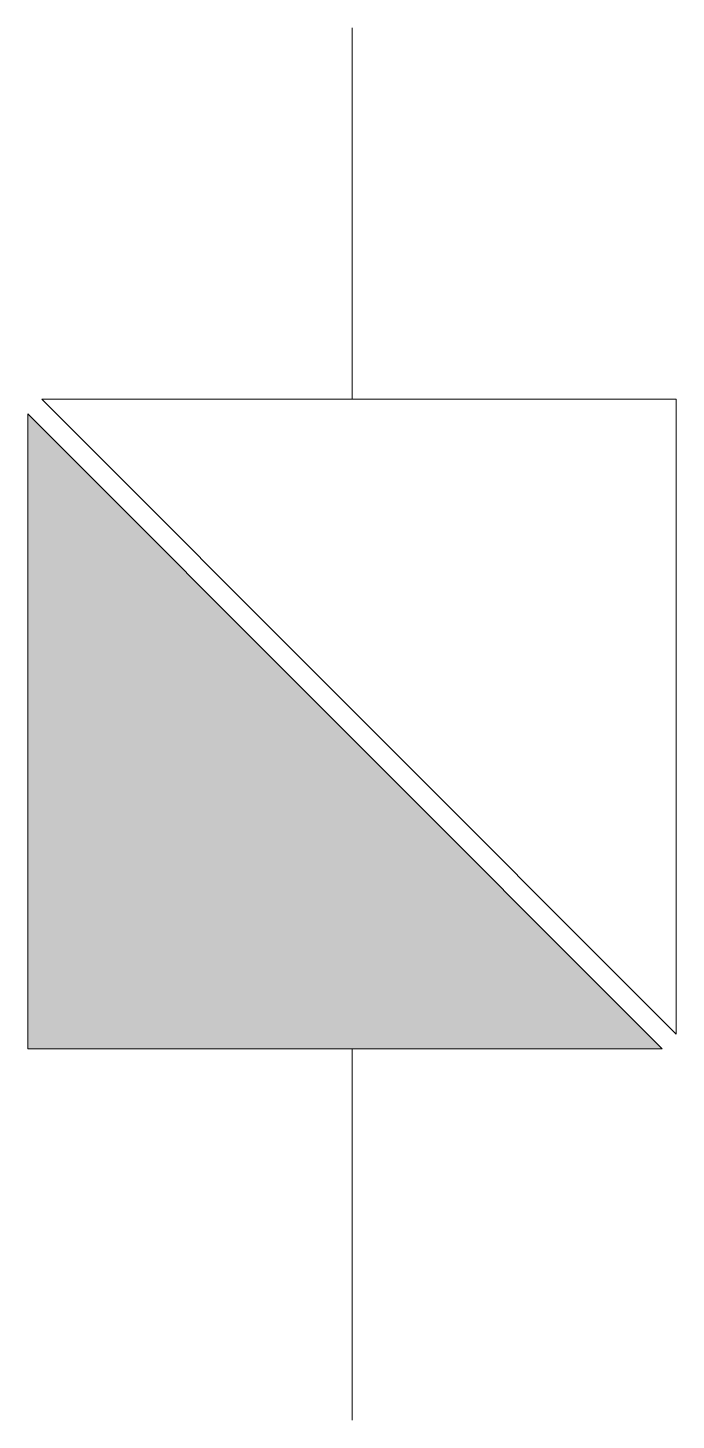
# Model space of a CAD drawing. Header units: millimetres. Extents: x 103.6 to 106.41, y -151.46 to -145.42.
import ezdxf

# ---------------------------------------------------------------- set-up
doc = ezdxf.new("R2010")
doc.units = ezdxf.units.MM
doc.header["$MEASUREMENT"] = 0
doc.layers.add('Capa 1', color=7, linetype='Continuous', lineweight=0)

# ---------------------------------------------------------------- blocks, each defined once
blk = doc.blocks.new('Block_1')
at = {"layer": 'Capa 1', "true_color": 0x010101, "transparency": 33554687}
h = blk.add_hatch(color=18, dxfattribs=at)
h.dxf.hatch_style = 2
h.paths.add_polyline_path([(106.3496, -149.847), (103.6015, -149.847), (103.6015, -147.0953)])
at = {"layer": 'Capa 1', "color": 18, "lineweight": 9, "true_color": 0x010101}
for points in [[(106.4097, -147.0305), (106.4097, -149.7822), (103.6615, -147.0305)], [(106.3496, -149.847), (103.6015, -149.847), (103.6015, -147.0953)]]:
    blk.add_lwpolyline(points, close=True, dxfattribs=at)
blk = doc.blocks.new('Block_0')
at = {"layer": 'Capa 1', "color": 18, "lineweight": 18, "true_color": 0x010101}
for p, q in [((105.0056, -147.0305), (105.0056, -145.422)), ((105.0056, -151.4555), (105.0056, -149.847))]:
    blk.add_line(p, q, dxfattribs=at)
at = {"layer": 'Capa 1'}
blk.add_blockref('Block_1', (0, 0), dxfattribs=at)

msp = doc.modelspace()

# ---------------------------------------------------------------- block references
at = {"layer": 'Capa 1'}
msp.add_blockref('Block_0', (0, 0), dxfattribs=at)

doc.saveas('drawing.dxf')
